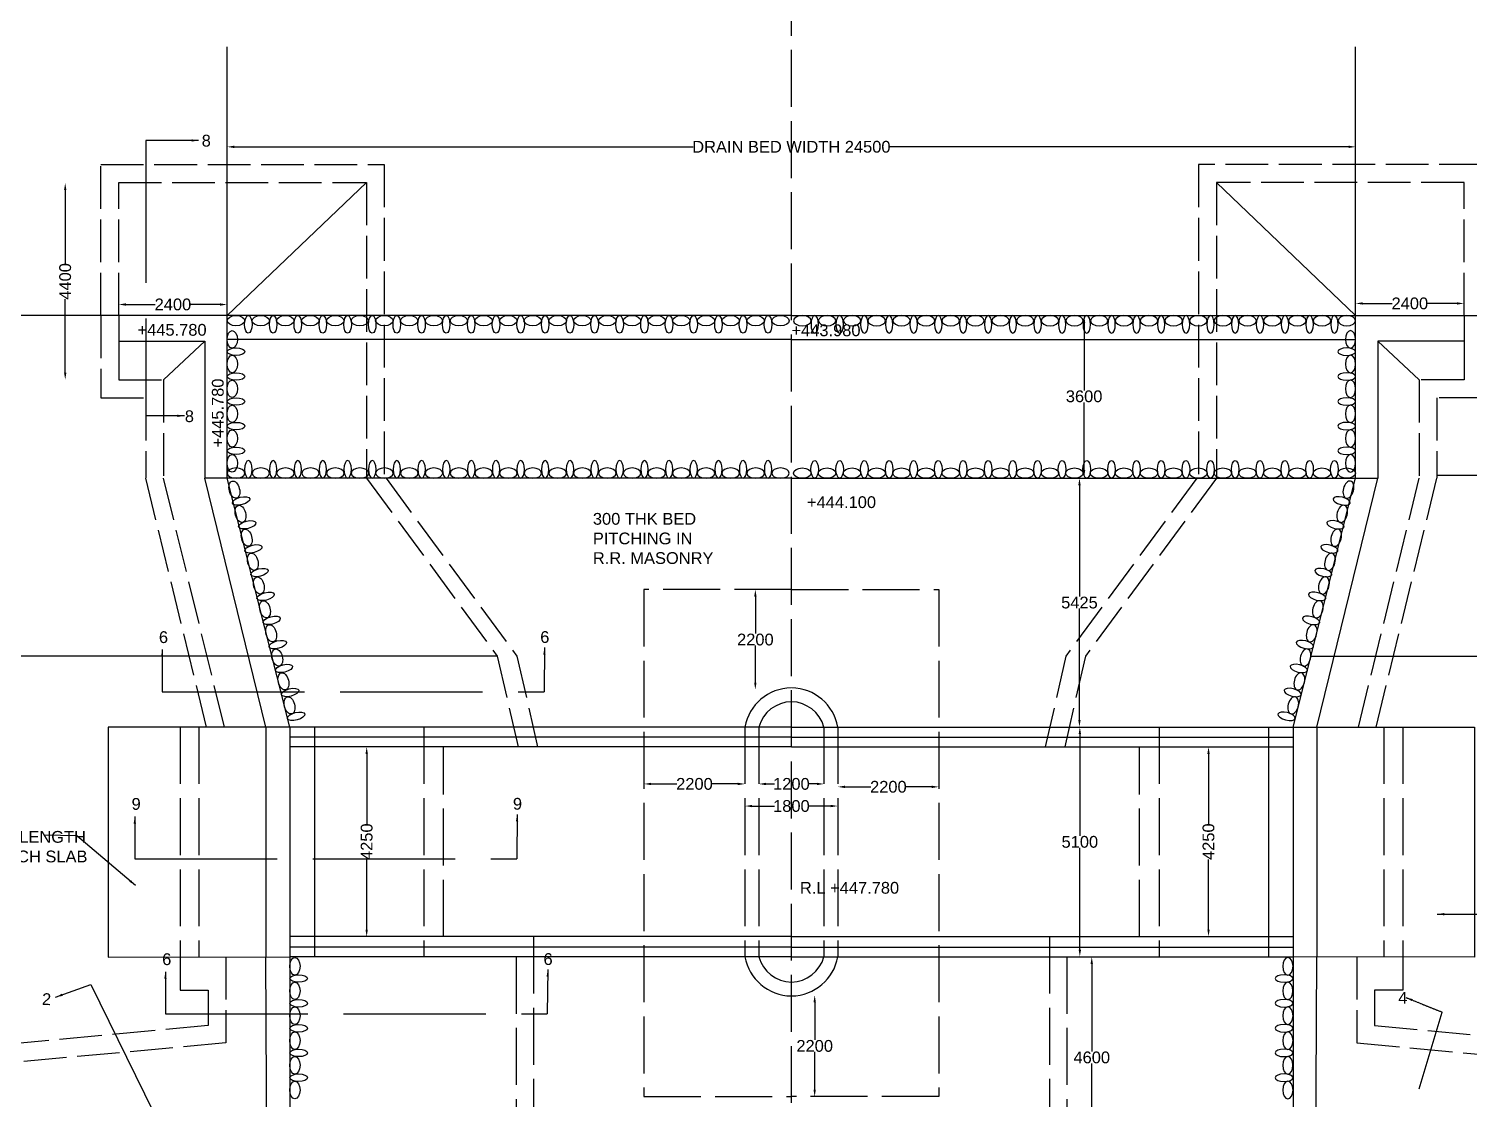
# Model space of a CAD drawing. Header units: millimetres. Extents: x -1552452794 to 662504, y 2311 to 4475819590.
# Drawn here: x 579752 to 610097, y 61522 to 84090 of the extents above; entities that cross this region are included whole.
import ezdxf

# ---------------------------------------------------------------- set-up
doc = ezdxf.new("R2010")
doc.units = ezdxf.units.MM
doc.header["$MEASUREMENT"] = 0
doc.linetypes.add('ACAD_ISO02W100', pattern=[15, 12, -3])
doc.layers.add('DIMENSION', color=7, linetype='Continuous')
doc.layers.add('DRAWING', color=7, linetype='Continuous')
doc.styles.get("Standard").update_dxf_attribs({"font": 'arial.ttf'})
doc.dimstyles.get("Standard").update_dxf_attribs({"dimtxt": 248, "dimasz": 150, "dimexe": 0.18, "dimexo": 0.0625, "dimgap": 0.09, "dimtad": 0, "dimtih": 1, "dimtoh": 1, "dimdec": 0, "dimzin": 0, "dimdsep": 46, "dimtxsty": 'Standard', "dimcen": 0.09, "dimse1": 1, "dimse2": 1, "dimadec": 0, "dimazin": 0, "dimtfac": 1, "dimtdec": 0, "dimtofl": 0, "dimtmove": 0, "dimatfit": 3, "dimfxl": 1, "dimtolj": 1, "dimtzin": 0, "dimarcsym": 0})

# ---------------------------------------------------------------- blocks, each defined once
blk = doc.blocks.new('*D55')
at = {"layer": 'Defpoints', "color": 0, "transparency": 16777216}
for p in [(581646, 78277), (583931, 78277), (583931, 78277)]:
    blk.add_point(p, dxfattribs=at)
at = {"layer": 'DIMENSION', "color": 0, "lineweight": -2, "transparency": 16777216}
for p, q in [((581796, 78277), (582416, 78277)), ((583781, 78277), (583161, 78277))]:
    blk.add_line(p, q, dxfattribs=at)
at = {"layer": 'DIMENSION', "color": 0, "transparency": 16777216}
for points in [[(581796, 78302), (581796, 78252), (581646, 78277)], [(583781, 78302), (583781, 78252), (583931, 78277)]]:
    blk.add_solid(points, dxfattribs=at)
at = {"layer": 'DIMENSION', "color": 0, "transparency": 16777216, "insert": (582788, 78277), "char_height": 248, "attachment_point": 5}
blk.add_mtext('\\A1;2400', dxfattribs=at)
blk = doc.blocks.new('*D56')
at = {"layer": 'Defpoints', "color": 0, "transparency": 16777216}
for p in [(580421, 80839), (580519, 80839), (580364, 76690)]:
    blk.add_point(p, dxfattribs=at)
at = {"layer": 'DIMENSION', "color": 0, "lineweight": -2, "transparency": 16777216}
for p, q in [((580519, 80689), (580519, 79139)), ((580519, 76840), (580519, 78389))]:
    blk.add_line(p, q, dxfattribs=at)
at = {"layer": 'DIMENSION', "color": 0, "transparency": 16777216}
for points in [[(580494, 80689), (580544, 80689), (580519, 80839)], [(580494, 76840), (580544, 76840), (580519, 76690)]]:
    blk.add_solid(points, dxfattribs=at)
at = {"layer": 'DIMENSION', "color": 0, "transparency": 16777216, "insert": (580519, 78764), "char_height": 248, "attachment_point": 5, "rotation": 90}
blk.add_mtext('\\A1;4400', dxfattribs=at)
blk = doc.blocks.new('*D57')
at = {"layer": 'Defpoints', "color": 0, "transparency": 16777216}
for p in [(583931, 81605), (607704, 81605), (607704, 81601)]:
    blk.add_point(p, dxfattribs=at)
at = {"layer": 'DIMENSION', "color": 0, "lineweight": -2, "transparency": 16777216}
for p, q in [((584081, 81601), (593750, 81601)), ((607554, 81601), (597885, 81601))]:
    blk.add_line(p, q, dxfattribs=at)
at = {"layer": 'DIMENSION', "color": 0, "transparency": 16777216}
for points in [[(584081, 81626), (584081, 81576), (583931, 81601)], [(607554, 81626), (607554, 81576), (607704, 81601)]]:
    blk.add_solid(points, dxfattribs=at)
at = {"layer": 'DIMENSION', "color": 0, "transparency": 16777216, "insert": (595817, 81601), "char_height": 248, "attachment_point": 5}
blk.add_mtext('\\A1;DRAIN BED WIDTH 24500', dxfattribs=at)
blk = doc.blocks.new('*D58')
at = {"layer": 'Defpoints', "color": 0, "transparency": 16777216}
for p in [(607704, 78299), (609988, 78299), (609988, 78299)]:
    blk.add_point(p, dxfattribs=at)
at = {"layer": 'DIMENSION', "color": 0, "lineweight": -2, "transparency": 16777216}
for p, q in [((607854, 78299), (608474, 78299)), ((609838, 78299), (609218, 78299))]:
    blk.add_line(p, q, dxfattribs=at)
at = {"layer": 'DIMENSION', "color": 0, "transparency": 16777216}
for points in [[(607854, 78324), (607854, 78274), (607704, 78299)], [(609838, 78324), (609838, 78274), (609988, 78299)]]:
    blk.add_solid(points, dxfattribs=at)
at = {"layer": 'DIMENSION', "color": 0, "transparency": 16777216, "insert": (608846, 78299), "char_height": 248, "attachment_point": 5}
blk.add_mtext('\\A1;2400', dxfattribs=at)
blk = doc.blocks.new('*D59')
at = {"layer": 'Defpoints', "color": 0, "transparency": 16777216}
for p in [(601894, 78044), (601984, 78044), (601894, 74637)]:
    blk.add_point(p, dxfattribs=at)
at = {"layer": 'DIMENSION', "color": 0, "lineweight": -2, "transparency": 16777216}
for p, q in [((601984, 77894), (601984, 76467)), ((601984, 74787), (601984, 76214))]:
    blk.add_line(p, q, dxfattribs=at)
at = {"layer": 'DIMENSION', "color": 0, "transparency": 16777216}
for points in [[(601959, 77894), (602009, 77894), (601984, 78044)], [(601959, 74787), (602009, 74787), (601984, 74637)]]:
    blk.add_solid(points, dxfattribs=at)
at = {"layer": 'DIMENSION', "color": 0, "transparency": 16777216, "insert": (601984, 76340), "char_height": 248, "attachment_point": 5}
blk.add_mtext('\\A1;3600', dxfattribs=at)
blk = doc.blocks.new('*D60')
at = {"layer": 'Defpoints', "color": 0, "transparency": 16777216}
for p in [(601886, 74616), (601994, 74616), (601984, 69369)]:
    blk.add_point(p, dxfattribs=at)
at = {"layer": 'DIMENSION', "color": 0, "lineweight": -2, "transparency": 16777216}
for p, q in [((601886, 74466), (601886, 72119)), ((601886, 69519), (601886, 71866))]:
    blk.add_line(p, q, dxfattribs=at)
at = {"layer": 'DIMENSION', "color": 0, "transparency": 16777216}
for points in [[(601861, 74466), (601911, 74466), (601886, 74616)], [(601861, 69519), (601911, 69519), (601886, 69369)]]:
    blk.add_solid(points, dxfattribs=at)
at = {"layer": 'DIMENSION', "color": 0, "transparency": 16777216, "insert": (601886, 71992), "char_height": 248, "attachment_point": 5}
blk.add_mtext('\\A1;5425', dxfattribs=at)
blk = doc.blocks.new('*D61')
at = {"layer": 'Defpoints', "color": 0, "transparency": 16777216}
for p in [(595058, 72267), (595086, 72267), (595086, 70156)]:
    blk.add_point(p, dxfattribs=at)
at = {"layer": 'DIMENSION', "color": 0, "lineweight": -2, "transparency": 16777216}
for p, q in [((595058, 72117), (595058, 71339)), ((595058, 70306), (595058, 71085))]:
    blk.add_line(p, q, dxfattribs=at)
at = {"layer": 'DIMENSION', "color": 0, "transparency": 16777216}
for points in [[(595033, 72117), (595083, 72117), (595058, 72267)], [(595033, 70306), (595083, 70306), (595058, 70156)]]:
    blk.add_solid(points, dxfattribs=at)
at = {"layer": 'DIMENSION', "color": 0, "transparency": 16777216, "insert": (595058, 71212), "char_height": 248, "attachment_point": 5}
blk.add_mtext('\\A1;2200', dxfattribs=at)
blk = doc.blocks.new('*D65')
at = {"layer": 'Defpoints', "color": 0, "transparency": 16777216}
for p in [(586870, 68953), (586870, 68953), (586870, 64950)]:
    blk.add_point(p, dxfattribs=at)
at = {"layer": 'DIMENSION', "color": 0, "lineweight": -2, "transparency": 16777216}
for p, q in [((586870, 68803), (586870, 67326)), ((586870, 65100), (586870, 66577))]:
    blk.add_line(p, q, dxfattribs=at)
at = {"layer": 'DIMENSION', "color": 0, "transparency": 16777216}
for points in [[(586845, 68803), (586895, 68803), (586870, 68953)], [(586845, 65100), (586895, 65100), (586870, 64950)]]:
    blk.add_solid(points, dxfattribs=at)
at = {"layer": 'DIMENSION', "color": 0, "transparency": 16777216, "insert": (586870, 66952), "char_height": 248, "attachment_point": 5, "rotation": 90}
blk.add_mtext('\\A1;4250', dxfattribs=at)
blk = doc.blocks.new('*D66')
at = {"layer": 'Defpoints', "color": 0, "transparency": 16777216}
for p in [(592711, 68169), (594838, 68169), (594838, 68169)]:
    blk.add_point(p, dxfattribs=at)
at = {"layer": 'DIMENSION', "color": 0, "lineweight": -2, "transparency": 16777216}
for p, q in [((592861, 68169), (593403, 68169)), ((594688, 68169), (594147, 68169))]:
    blk.add_line(p, q, dxfattribs=at)
at = {"layer": 'DIMENSION', "color": 0, "transparency": 16777216}
for points in [[(592861, 68194), (592861, 68144), (592711, 68169)], [(594688, 68194), (594688, 68144), (594838, 68169)]]:
    blk.add_solid(points, dxfattribs=at)
at = {"layer": 'DIMENSION', "color": 0, "transparency": 16777216, "insert": (593775, 68169), "char_height": 248, "attachment_point": 5}
blk.add_mtext('\\A1;2200', dxfattribs=at)
blk = doc.blocks.new('*D67')
at = {"layer": 'Defpoints', "color": 0, "transparency": 16777216}
for p in [(595131, 68169), (596504, 68169), (596504, 68169)]:
    blk.add_point(p, dxfattribs=at)
at = {"layer": 'DIMENSION', "color": 0, "lineweight": -2, "transparency": 16777216}
for p, q in [((595281, 68169), (595459, 68169)), ((596354, 68169), (596176, 68169))]:
    blk.add_line(p, q, dxfattribs=at)
at = {"layer": 'DIMENSION', "color": 0, "transparency": 16777216}
for points in [[(595281, 68194), (595281, 68144), (595131, 68169)], [(596354, 68194), (596354, 68144), (596504, 68169)]]:
    blk.add_solid(points, dxfattribs=at)
at = {"layer": 'DIMENSION', "color": 0, "transparency": 16777216, "insert": (595817, 68169), "char_height": 248, "attachment_point": 5}
blk.add_mtext('\\A1;1200', dxfattribs=at)
blk = doc.blocks.new('*D68')
at = {"layer": 'Defpoints', "color": 0, "transparency": 16777216}
for p in [(594838, 67703), (596796, 67703), (596796, 67703)]:
    blk.add_point(p, dxfattribs=at)
at = {"layer": 'DIMENSION', "color": 0, "lineweight": -2, "transparency": 16777216}
for p, q in [((594988, 67703), (595459, 67703)), ((596646, 67703), (596176, 67703))]:
    blk.add_line(p, q, dxfattribs=at)
at = {"layer": 'DIMENSION', "color": 0, "transparency": 16777216}
for points in [[(594988, 67728), (594988, 67678), (594838, 67703)], [(596646, 67728), (596646, 67678), (596796, 67703)]]:
    blk.add_solid(points, dxfattribs=at)
at = {"layer": 'DIMENSION', "color": 0, "transparency": 16777216, "insert": (595817, 67703), "char_height": 248, "attachment_point": 5}
blk.add_mtext('\\A1;1800', dxfattribs=at)
blk = doc.blocks.new('*D69')
at = {"layer": 'Defpoints', "color": 0, "transparency": 16777216}
for p in [(596796, 68108), (598923, 68108), (598923, 68108)]:
    blk.add_point(p, dxfattribs=at)
at = {"layer": 'DIMENSION', "color": 0, "lineweight": -2, "transparency": 16777216}
for p, q in [((596946, 68108), (597488, 68108)), ((598773, 68108), (598232, 68108))]:
    blk.add_line(p, q, dxfattribs=at)
at = {"layer": 'DIMENSION', "color": 0, "transparency": 16777216}
for points in [[(596946, 68133), (596946, 68083), (596796, 68108)], [(598773, 68133), (598773, 68083), (598923, 68108)]]:
    blk.add_solid(points, dxfattribs=at)
at = {"layer": 'DIMENSION', "color": 0, "transparency": 16777216, "insert": (597860, 68108), "char_height": 248, "attachment_point": 5}
blk.add_mtext('\\A1;2200', dxfattribs=at)
blk = doc.blocks.new('*D70')
at = {"layer": 'Defpoints', "color": 0, "transparency": 16777216}
for p in [(596308, 63715), (596308, 61576), (596308, 61576)]:
    blk.add_point(p, dxfattribs=at)
at = {"layer": 'DIMENSION', "color": 0, "lineweight": -2, "transparency": 16777216}
for p, q in [((596308, 63565), (596308, 62772)), ((596308, 61726), (596308, 62519))]:
    blk.add_line(p, q, dxfattribs=at)
at = {"layer": 'DIMENSION', "color": 0, "transparency": 16777216}
for points in [[(596283, 63565), (596333, 63565), (596308, 63715)], [(596283, 61726), (596333, 61726), (596308, 61576)]]:
    blk.add_solid(points, dxfattribs=at)
at = {"layer": 'DIMENSION', "color": 0, "transparency": 16777216, "insert": (596308, 62645), "char_height": 248, "attachment_point": 5}
blk.add_mtext('\\A1;2200', dxfattribs=at)
blk = doc.blocks.new('*D71')
at = {"layer": 'Defpoints', "color": 0, "transparency": 16777216}
for p in [(601886, 69369), (601894, 64525), (602084, 64525)]:
    blk.add_point(p, dxfattribs=at)
at = {"layer": 'DIMENSION', "color": 0, "lineweight": -2, "transparency": 16777216}
for p, q in [((601894, 69219), (601894, 67074)), ((601894, 64675), (601894, 66820))]:
    blk.add_line(p, q, dxfattribs=at)
at = {"layer": 'DIMENSION', "color": 0, "transparency": 16777216}
for points in [[(601869, 69219), (601919, 69219), (601894, 69369)], [(601869, 64675), (601919, 64675), (601894, 64525)]]:
    blk.add_solid(points, dxfattribs=at)
at = {"layer": 'DIMENSION', "color": 0, "transparency": 16777216, "insert": (601894, 66947), "char_height": 248, "attachment_point": 5}
blk.add_mtext('\\A1;5100', dxfattribs=at)
blk = doc.blocks.new('*D72')
at = {"layer": 'Defpoints', "color": 0, "transparency": 16777216}
for p in [(604605, 68953), (604605, 68953), (604605, 64950)]:
    blk.add_point(p, dxfattribs=at)
at = {"layer": 'DIMENSION', "color": 0, "lineweight": -2, "transparency": 16777216}
for p, q in [((604605, 68803), (604605, 67326)), ((604605, 65100), (604605, 66577))]:
    blk.add_line(p, q, dxfattribs=at)
at = {"layer": 'DIMENSION', "color": 0, "transparency": 16777216}
for points in [[(604580, 68803), (604630, 68803), (604605, 68953)], [(604580, 65100), (604630, 65100), (604605, 64950)]]:
    blk.add_solid(points, dxfattribs=at)
at = {"layer": 'DIMENSION', "color": 0, "transparency": 16777216, "insert": (604605, 66952), "char_height": 248, "attachment_point": 5, "rotation": 90}
blk.add_mtext('\\A1;4250', dxfattribs=at)
blk = doc.blocks.new('*D73')
at = {"layer": 'Defpoints', "color": 0, "transparency": 16777216}
for p in [(602084, 64525), (602145, 60279), (602169, 60279)]:
    blk.add_point(p, dxfattribs=at)
at = {"layer": 'DIMENSION', "color": 0, "lineweight": -2, "transparency": 16777216}
for p, q in [((602145, 64375), (602145, 62529)), ((602145, 60429), (602145, 62275))]:
    blk.add_line(p, q, dxfattribs=at)
at = {"layer": 'DIMENSION', "color": 0, "transparency": 16777216}
for points in [[(602120, 64375), (602170, 64375), (602145, 64525)], [(602120, 60429), (602170, 60429), (602145, 60279)]]:
    blk.add_solid(points, dxfattribs=at)
at = {"layer": 'DIMENSION', "color": 0, "transparency": 16777216, "insert": (602145, 62402), "char_height": 248, "attachment_point": 5}
blk.add_mtext('\\A1;4600', dxfattribs=at)

msp = doc.modelspace()

# ---------------------------------------------------------------- linework, layer by layer
at = {"layer": 'DRAWING', "linetype": 'ACAD_ISO02W100', "ltscale": 75}
for p, q in [((583905.6, 64521.5), (583905.6, 62709.8)), ((607728.9, 64521.5), (607728.9, 62709.8)), ((583905.6, 62709.8), (576312.1, 62007.8)), ((607728.9, 62709.8), (615322.4, 62007.8))]:
    msp.add_line(p, q, dxfattribs=at)
at = {"layer": 'DRAWING'}
for points in [[(583930.6, 74615.9), (583930.6, 83707.8)], [(607703.9, 74615.9), (607703.9, 83707.8)], [(583930.6, 78043.6), (586864.6, 80850.3)], [(607703.9, 78043.6), (604769.9, 80850.3)], [(595817.2, 78043.6), (562848.2, 78043.6)], [(581646.4, 78043.6), (581646.4, 77506.3), (583462.8, 77506.3), (583462.8, 74615.9)], [(595817.2, 78043.6), (628786.3, 78043.6)], [(609988.1, 78043.6), (609988.1, 77506.3), (608171.6, 77506.3), (608171.6, 74615.9)], [(582591.7, 76689.8), (583462.8, 77506.3)], [(595817.2, 77540.8), (583930.6, 77540.8)], [(595817.2, 77540.8), (607703.9, 77540.8)], [(609042.8, 76689.8), (608171.6, 77506.3)], [(609417.8, 74680.9), (628760.5, 74680.9)], [(595817.2, 74615.9), (583462.8, 74615.9)], [(584744.3, 69368.8), (583462.8, 74615.9)], [(585249.6, 69368.8), (583930.6, 74615.9)], [(595817.2, 74615.9), (608171.6, 74615.9)], [(606384.9, 69368.8), (607703.9, 74615.9)], [(606890.2, 69368.8), (608171.6, 74615.9)], [(589621.5, 70865.9), (562640, 70865.9)], [(606761.2, 70865.9), (628994.5, 70865.9)], [(585249.6, 69368.8), (581424.1, 69368.8), (581424.1, 64514.3), (585249.6, 64525.4)], [(584744.3, 69368.8), (584744.3, 64525.4)], [(595817.2, 69368.8), (585249.6, 69368.8)], [(585249.6, 69368.8), (585249.6, 64525.4)], [(585768.1, 69368.8), (585768.1, 64525.4)], [(595817.2, 69368.8), (606384.9, 69368.8)], [(605866.4, 69368.8), (605866.4, 64525.4)], [(606384.9, 69368.8), (606384.9, 64525.4)], [(606384.9, 69368.8), (610210.4, 69368.8), (610210.4, 64514.3), (606384.9, 64525.4)], [(606890.2, 69368.8), (606890.2, 64525.4)], [(595817.2, 69158.2), (585249.6, 69158.2)], [(595817.2, 68953.4), (585249.6, 68953.4)], [(595817.2, 69158.2), (606384.9, 69158.2)], [(595817.2, 68953.4), (606384.9, 68953.4)], [(595817.2, 64949.7), (585249.6, 64949.7)], [(595817.2, 64949.7), (606384.9, 64949.7)], [(595817.2, 64725.7), (585249.6, 64725.7)], [(595817.2, 64725.7), (606384.9, 64725.7)], [(572150.8, 63292.4), (572150.8, 61610.9), (584765.4, 60397.2), (584744.3, 64525.4)], [(582939.3, 64525.4), (582939.3, 63823.6), (583531.2, 63823.6), (583531.2, 63077.5)], [(595817.2, 64525.4), (585249.6, 64525.4)], [(585249.6, 64525.4), (585249.6, 59912.9)], [(595817.2, 64525.4), (606384.9, 64525.4)], [(606384.9, 64525.4), (606384.9, 59912.9)], [(619483.7, 63292.4), (619483.7, 61610.9), (606869.1, 60397.2), (606890.2, 64525.4)], [(608695.1, 64525.4), (608695.1, 63823.6), (608103.3, 63823.6), (608103.3, 63077.5)]]:
    msp.add_lwpolyline(points, dxfattribs=at)
at = {"layer": 'DRAWING', "linetype": 'ACAD_ISO02W100', "ltscale": 75}
for points in [[(581270.9, 78043.6), (581270.9, 81225.8), (587240.1, 81225.8), (587240.1, 74615.9)], [(610363.6, 78043.6), (610363.6, 81225.8), (604394.4, 81225.8), (604394.4, 74615.9)], [(581646.4, 78043.6), (581646.4, 80850.3), (586864.6, 80850.3), (586864.6, 74615.9)], [(609988.1, 78043.6), (609988.1, 80850.3), (604769.9, 80850.3), (604769.9, 74615.9)], [(581270.9, 78043.6), (581270.9, 76309.2), (582216.7, 76309.2), (582216.7, 74619.3)], [(610363.6, 78043.6), (610363.6, 76309.2), (609417.8, 76309.2), (609417.8, 74619.3)], [(581646.4, 77506.3), (581646.4, 76689.8), (582591.7, 76689.8), (582591.7, 74615.9)], [(609988.1, 77506.3), (609988.1, 76689.8), (609042.8, 76689.8), (609042.8, 74615.9)], [(583498.1, 69368.8), (582216.7, 74615.9)], [(583873.1, 69368.8), (582591.7, 74615.9)], [(586864.6, 74615.9), (589621.5, 70865.9), (590058.9, 68953.4)], [(587277, 74615.9), (590033.9, 70865.9), (590471.3, 68953.4)], [(604357.5, 74615.9), (601600.6, 70865.9), (601163.2, 68953.4)], [(604769.9, 74615.9), (602013, 70865.9), (601575.6, 68953.4)], [(607761.4, 69368.8), (609042.8, 74615.9)], [(608136.4, 69368.8), (609417.8, 74615.9)], [(583531.2, 63077.5), (576687.2, 62426.4), (576687.2, 63655.6), (571281.7, 63655.6), (571281.7, 53965.8), (584756.3, 59490.4)], [(608103.3, 63077.5), (614947.3, 62426.4), (614947.3, 63655.6), (620352.8, 63655.6), (620352.8, 53965.8), (606878.2, 59490.4)]]:
    msp.add_lwpolyline(points, dxfattribs=at)
at = {"layer": 'DRAWING', "linetype": 'ACAD_ISO02W100', "ltscale": 100}
for points in [[(595817.2, 72267.5), (592711.4, 72267.5), (592711.4, 61576.3), (595817.2, 61576.3)], [(595817.2, 72267.5), (598923.1, 72267.5), (598923.1, 61576.3), (595817.2, 61576.3)], [(582939.3, 69368.8), (582939.3, 64525.4)], [(583336.9, 69368.8), (583336.9, 64525.4)], [(588072.2, 69368.8), (588072.2, 64525.4)], [(594838.3, 69368.8), (594838.3, 64525.4)], [(595130.7, 69368.8), (595130.7, 64525.4)], [(596503.8, 69368.8), (596503.8, 64525.4)], [(596796.2, 69368.8), (596796.2, 64525.4)], [(603562.3, 69368.8), (603562.3, 64525.4)], [(608297.6, 69368.8), (608297.6, 64525.4)], [(608695.1, 69368.8), (608695.1, 64525.4)], [(588485.2, 64949.7), (588485.2, 68953.4)], [(603149.2, 64949.7), (603149.2, 68953.4)], [(590383.1, 64949.7), (590383.1, 60484), (595817.2, 60484)], [(601251.4, 64949.7), (601251.4, 60484), (595817.2, 60484)], [(590016.1, 64525.4), (590016.1, 60577.4)], [(601618.4, 64525.4), (601618.4, 60577.4)]]:
    msp.add_lwpolyline(points, dxfattribs=at)
at = {"layer": 'DRAWING'}
for centre, radius, start, end in [((595828.3, 69189.2), 1006.1, 91.01779, 169.71716), ((595806.2, 69189.2), 1006.1, 10.28284, 88.98221), ((595834.4, 69172.5), 730.6, 91.34308, 164.41484), ((595800.1, 69172.5), 730.6, 15.58516, 88.65692), ((595828.3, 64705), 1006.1, 190.28284, 268.98221), ((595834.4, 64721.6), 730.6, 195.58516, 268.65692), ((595800.1, 64721.6), 730.6, 271.34308, 344.41484), ((595806.2, 64705), 1006.1, 271.01779, 349.71716)]:
    msp.add_arc(centre, radius, start, end, dxfattribs=at)
for centre, major_axis, ratio in [((584115.7, 77936.1), (-185.1, 0), 0.5832959), ((584376.5, 77856.7), (0, 187), 0.4212735), ((584638.5, 77935.7), (-185.1, 0), 0.5832959), ((584899.2, 77856.2), (0, 187), 0.4212735), ((585157.5, 77936.1), (-185.1, 0), 0.5832959), ((585418.2, 77856.7), (0, 187), 0.4212735), ((585684.4, 77936.1), (-185.1, 0), 0.5832959), ((585945.1, 77856.7), (0, 187), 0.4212735), ((586207.1, 77935.7), (-185.1, 0), 0.5832959), ((586467.9, 77856.2), (0, 187), 0.4212735), ((586726.1, 77936.1), (-185.1, 0), 0.5832959), ((586986.9, 77856.7), (0, 187), 0.4212735), ((587242.9, 77936.1), (-185.1, 0), 0.5832959), ((587503.6, 77856.7), (0, 187), 0.4212735), ((587765.7, 77935.7), (-185.1, 0), 0.5832959), ((588026.4, 77856.2), (0, 187), 0.4212735), ((588284.7, 77936.1), (-185.1, 0), 0.5832959), ((588545.4, 77856.7), (0, 187), 0.4212735), ((588811.3, 77936.1), (-185.1, 0), 0.5832959), ((589072, 77856.7), (0, 187), 0.4212735), ((589334, 77935.7), (-185.1, 0), 0.5832959), ((589594.8, 77856.2), (0, 187), 0.4212735), ((589853, 77936.1), (-185.1, 0), 0.5832959), ((590113.8, 77856.7), (0, 187), 0.4212735), ((590369, 77936.1), (-185.1, 0), 0.5832959), ((590629.8, 77856.7), (0, 187), 0.4212735), ((590891.8, 77935.7), (-185.1, 0), 0.5832959), ((591152.5, 77856.2), (0, 187), 0.4212735), ((591410.8, 77936.1), (-185.1, 0), 0.5832959), ((591671.6, 77856.7), (0, 187), 0.4212735), ((591937.7, 77936.1), (-185.1, 0), 0.5832959), ((592198.4, 77856.7), (0, 187), 0.4212735), ((592460.4, 77935.7), (-185.1, 0), 0.5832959), ((592721.2, 77856.2), (0, 187), 0.4212735), ((592979.5, 77936.1), (-185.1, 0), 0.5832959), ((593240.2, 77856.7), (0, 187), 0.4212735), ((593496.2, 77936.1), (-185.1, 0), 0.5832959), ((593757, 77856.7), (0, 187), 0.4212735), ((594019, 77935.7), (-185.1, 0), 0.5832959), ((594279.7, 77856.2), (0, 187), 0.4212735), ((594538, 77936.1), (-185.1, 0), 0.5832959), ((594798.7, 77856.7), (0, 187), 0.4212735), ((595064.6, 77936.1), (-185.1, 0), 0.5832959), ((595325.3, 77856.7), (0, 187), 0.4212735), ((595587.4, 77935.7), (-185.1, 0), 0.5832959), ((584038.6, 77540.8), (0, -185.1), 0.5832959), ((584039, 77021.7), (0, -185.1), 0.5832959), ((584118.5, 77282.5), (-187, 0), 0.4212735), ((584118, 76759.7), (-187, 0), 0.4212735), ((584038.6, 76499), (0, -185.1), 0.5832959), ((584118, 76232.9), (-187, 0), 0.4212735), ((584038.6, 75972.1), (0, -185.1), 0.5832959), ((584039, 75453.1), (0, -185.1), 0.5832959), ((584118.5, 75713.8), (-187, 0), 0.4212735), ((584118, 75191.1), (-187, 0), 0.4212735), ((584038.6, 74930.3), (0, -185.1), 0.5832959), ((596308, 74801.6), (0, -187), 0.4212735), ((596834.6, 74801.6), (0, -187), 0.4212735), ((597353.6, 74802.1), (0, -187), 0.4212735), ((597876.4, 74801.6), (0, -187), 0.4212735), ((598393.2, 74801.6), (0, -187), 0.4212735), ((598912.2, 74802.1), (0, -187), 0.4212735), ((599435, 74801.6), (0, -187), 0.4212735), ((599961.8, 74801.6), (0, -187), 0.4212735), ((600480.8, 74802.1), (0, -187), 0.4212735), ((601003.6, 74801.6), (0, -187), 0.4212735), ((601519.6, 74801.6), (0, -187), 0.4212735), ((602038.6, 74802.1), (0, -187), 0.4212735), ((602561.4, 74801.6), (0, -187), 0.4212735), ((603088, 74801.6), (0, -187), 0.4212735), ((603607, 74802.1), (0, -187), 0.4212735), ((604129.7, 74801.6), (0, -187), 0.4212735), ((604646.5, 74801.6), (0, -187), 0.4212735), ((605165.5, 74802.1), (0, -187), 0.4212735), ((605688.3, 74801.6), (0, -187), 0.4212735), ((606215.1, 74801.6), (0, -187), 0.4212735), ((606734.2, 74802.1), (0, -187), 0.4212735), ((607256.9, 74801.6), (0, -187), 0.4212735), ((596046, 74722.6), (185.1, 0), 0.5832959), ((596568.8, 74722.2), (185.1, 0), 0.5832959), ((597095.4, 74722.2), (185.1, 0), 0.5832959), ((597614.4, 74722.6), (185.1, 0), 0.5832959), ((598137.2, 74722.2), (185.1, 0), 0.5832959), ((598653.9, 74722.2), (185.1, 0), 0.5832959), ((599172.9, 74722.6), (185.1, 0), 0.5832959), ((599695.7, 74722.2), (185.1, 0), 0.5832959), ((600222.6, 74722.2), (185.1, 0), 0.5832959), ((600741.6, 74722.6), (185.1, 0), 0.5832959), ((601264.4, 74722.2), (185.1, 0), 0.5832959), ((601780.3, 74722.2), (185.1, 0), 0.5832959), ((602299.3, 74722.6), (185.1, 0), 0.5832959), ((602822.1, 74722.2), (185.1, 0), 0.5832959), ((603348.7, 74722.2), (185.1, 0), 0.5832959), ((603867.7, 74722.6), (185.1, 0), 0.5832959), ((604390.5, 74722.2), (185.1, 0), 0.5832959), ((604907.2, 74722.2), (185.1, 0), 0.5832959), ((605426.3, 74722.6), (185.1, 0), 0.5832959), ((605949, 74722.2), (185.1, 0), 0.5832959), ((606475.9, 74722.2), (185.1, 0), 0.5832959), ((606994.9, 74722.6), (185.1, 0), 0.5832959), ((607517.7, 74722.2), (185.1, 0), 0.5832959), ((584082.3, 74373.5), (45.8, -179.4), 0.5832959), ((584225.2, 74135.3), (-181.2, -46.3), 0.4212735), ((584212.7, 73863), (45.8, -179.4), 0.5832959), ((584354.1, 73632.6), (-181.2, -46.3), 0.4212735), ((584341.7, 73360.3), (45.8, -179.4), 0.5832959), ((584483.1, 73126), (-181.2, -46.3), 0.4212735), ((584470.7, 72853.7), (45.8, -179.4), 0.5832959), ((584610.9, 72626.1), (-181.2, -46.3), 0.4212735), ((584598.4, 72353.8), (45.8, -179.4), 0.5832959), ((584739.8, 72123.4), (-181.2, -46.3), 0.4212735), ((584727.4, 71851), (45.8, -179.4), 0.5832959), ((584868.8, 71616.7), (-181.2, -46.3), 0.4212735), ((584856.4, 71344.4), (45.8, -179.4), 0.5832959), ((584999.2, 71106.6), (-181.2, -46.3), 0.4212735), ((584986.8, 70834.2), (45.8, -179.4), 0.5832959), ((585128.2, 70603.8), (-181.2, -46.3), 0.4212735), ((585115.7, 70331.5), (45.8, -179.4), 0.5832959), ((585257.1, 70097.2), (-181.2, -46.3), 0.4212735), ((585244.7, 69824.9), (45.8, -179.4), 0.5832959), ((585385.1, 69596.5), (-181.2, -46.3), 0.4212735), ((585357.6, 64325.4), (0, -185.1), 0.5832959), ((585437.6, 64067.2), (-187, 0), 0.4212735), ((585358.1, 63806.4), (0, -185.1), 0.5832959), ((585357.6, 63283.6), (0, -185.1), 0.5832959), ((585437.1, 63544.4), (-187, 0), 0.4212735), ((585357.6, 62756.8), (0, -185.1), 0.5832959), ((585437.1, 63017.5), (-187, 0), 0.4212735), ((585437.6, 62498.5), (-187, 0), 0.4212735), ((585358.1, 62237.8), (0, -185.1), 0.5832959), ((585437.1, 61975.8), (-187, 0), 0.4212735), ((585357.6, 61715), (0, -185.1), 0.5832959)]:
    msp.add_ellipse(centre, major_axis=major_axis, ratio=ratio, dxfattribs=at)
at = {"layer": 'DRAWING', "extrusion": (0, 0, -1)}
for centre, major_axis, ratio in [((596047.1, 77935.7), (185.1, 0), 0.5832959), ((596309.2, 77856.7), (0, 187), 0.4212735), ((596569.9, 77936.1), (185.1, 0), 0.5832959), ((596835.7, 77856.7), (0, 187), 0.4212735), ((597096.5, 77936.1), (185.1, 0), 0.5832959), ((597354.8, 77856.2), (0, 187), 0.4212735), ((597615.5, 77935.7), (185.1, 0), 0.5832959), ((597877.5, 77856.7), (0, 187), 0.4212735), ((598138.3, 77936.1), (185.1, 0), 0.5832959), ((598394.3, 77856.7), (0, 187), 0.4212735), ((598655, 77936.1), (185.1, 0), 0.5832959), ((598913.3, 77856.2), (0, 187), 0.4212735), ((599174, 77935.7), (185.1, 0), 0.5832959), ((599436.1, 77856.7), (0, 187), 0.4212735), ((599696.8, 77936.1), (185.1, 0), 0.5832959), ((599962.9, 77856.7), (0, 187), 0.4212735), ((600223.7, 77936.1), (185.1, 0), 0.5832959), ((600481.9, 77856.2), (0, 187), 0.4212735), ((600742.7, 77935.7), (185.1, 0), 0.5832959), ((601004.7, 77856.7), (0, 187), 0.4212735), ((601265.5, 77936.1), (185.1, 0), 0.5832959), ((601520.7, 77856.7), (0, 187), 0.4212735), ((601781.5, 77936.1), (185.1, 0), 0.5832959), ((602039.7, 77856.2), (0, 187), 0.4212735), ((602300.5, 77935.7), (185.1, 0), 0.5832959), ((602562.5, 77856.7), (0, 187), 0.4212735), ((602823.2, 77936.1), (185.1, 0), 0.5832959), ((603089.1, 77856.7), (0, 187), 0.4212735), ((603349.8, 77936.1), (185.1, 0), 0.5832959), ((603608.1, 77856.2), (0, 187), 0.4212735), ((603868.8, 77935.7), (185.1, 0), 0.5832959), ((604130.8, 77856.7), (0, 187), 0.4212735), ((604391.6, 77936.1), (185.1, 0), 0.5832959), ((604647.6, 77856.7), (0, 187), 0.4212735), ((604908.4, 77936.1), (185.1, 0), 0.5832959), ((605166.6, 77856.2), (0, 187), 0.4212735), ((605427.4, 77935.7), (185.1, 0), 0.5832959), ((605689.4, 77856.7), (0, 187), 0.4212735), ((605950.1, 77936.1), (185.1, 0), 0.5832959), ((606216.3, 77856.7), (0, 187), 0.4212735), ((606477, 77936.1), (185.1, 0), 0.5832959), ((606735.3, 77856.2), (0, 187), 0.4212735), ((606996, 77935.7), (185.1, 0), 0.5832959), ((607258, 77856.7), (0, 187), 0.4212735), ((607518.8, 77936.1), (185.1, 0), 0.5832959), ((607595.9, 77540.8), (0, -185.1), 0.5832959), ((607516, 77282.5), (187, 0), 0.4212735), ((607595.5, 77021.7), (0, -185.1), 0.5832959), ((607516.5, 76759.7), (187, 0), 0.4212735), ((607595.9, 76499), (0, -185.1), 0.5832959), ((607516.5, 76232.9), (187, 0), 0.4212735), ((607595.9, 75972.1), (0, -185.1), 0.5832959), ((607516, 75713.8), (187, 0), 0.4212735), ((607595.5, 75453.1), (0, -185.1), 0.5832959), ((607516.5, 75191.1), (187, 0), 0.4212735), ((584377.6, 74801.6), (0, -187), 0.4212735), ((584900.3, 74802.1), (0, -187), 0.4212735), ((585419.3, 74801.6), (0, -187), 0.4212735), ((585946.2, 74801.6), (0, -187), 0.4212735), ((586469, 74802.1), (0, -187), 0.4212735), ((586988, 74801.6), (0, -187), 0.4212735), ((587504.8, 74801.6), (0, -187), 0.4212735), ((588027.5, 74802.1), (0, -187), 0.4212735), ((588546.5, 74801.6), (0, -187), 0.4212735), ((589073.1, 74801.6), (0, -187), 0.4212735), ((589595.9, 74802.1), (0, -187), 0.4212735), ((590114.9, 74801.6), (0, -187), 0.4212735), ((590630.9, 74801.6), (0, -187), 0.4212735), ((591153.7, 74802.1), (0, -187), 0.4212735), ((591672.7, 74801.6), (0, -187), 0.4212735), ((592199.5, 74801.6), (0, -187), 0.4212735), ((592722.3, 74802.1), (0, -187), 0.4212735), ((593241.3, 74801.6), (0, -187), 0.4212735), ((593758.1, 74801.6), (0, -187), 0.4212735), ((594280.9, 74802.1), (0, -187), 0.4212735), ((594799.9, 74801.6), (0, -187), 0.4212735), ((595326.5, 74801.6), (0, -187), 0.4212735), ((607595.9, 74930.3), (0, -185.1), 0.5832959), ((584116.8, 74722.2), (-185.1, 0), 0.5832959), ((584639.6, 74722.6), (-185.1, 0), 0.5832959), ((585158.6, 74722.2), (-185.1, 0), 0.5832959), ((585685.5, 74722.2), (-185.1, 0), 0.5832959), ((586208.2, 74722.6), (-185.1, 0), 0.5832959), ((586727.2, 74722.2), (-185.1, 0), 0.5832959), ((587244, 74722.2), (-185.1, 0), 0.5832959), ((587766.8, 74722.6), (-185.1, 0), 0.5832959), ((588285.8, 74722.2), (-185.1, 0), 0.5832959), ((588812.4, 74722.2), (-185.1, 0), 0.5832959), ((589335.1, 74722.6), (-185.1, 0), 0.5832959), ((589854.2, 74722.2), (-185.1, 0), 0.5832959), ((590370.1, 74722.2), (-185.1, 0), 0.5832959), ((590892.9, 74722.6), (-185.1, 0), 0.5832959), ((591411.9, 74722.2), (-185.1, 0), 0.5832959), ((591938.8, 74722.2), (-185.1, 0), 0.5832959), ((592461.6, 74722.6), (-185.1, 0), 0.5832959), ((592980.6, 74722.2), (-185.1, 0), 0.5832959), ((593497.3, 74722.2), (-185.1, 0), 0.5832959), ((594020.1, 74722.6), (-185.1, 0), 0.5832959), ((594539.1, 74722.2), (-185.1, 0), 0.5832959), ((595065.7, 74722.2), (-185.1, 0), 0.5832959), ((595588.5, 74722.6), (-185.1, 0), 0.5832959), ((607552.2, 74373.5), (-45.8, -179.4), 0.5832959), ((607409.3, 74135.3), (181.2, -46.3), 0.4212735), ((607421.8, 73863), (-45.8, -179.4), 0.5832959), ((607280.4, 73632.6), (181.2, -46.3), 0.4212735), ((607292.8, 73360.3), (-45.8, -179.4), 0.5832959), ((607151.4, 73126), (181.2, -46.3), 0.4212735), ((607163.8, 72853.7), (-45.8, -179.4), 0.5832959), ((607023.6, 72626.1), (181.2, -46.3), 0.4212735), ((607036.1, 72353.8), (-45.8, -179.4), 0.5832959), ((606894.7, 72123.4), (181.2, -46.3), 0.4212735), ((606907.1, 71851), (-45.8, -179.4), 0.5832959), ((606765.7, 71616.7), (181.2, -46.3), 0.4212735), ((606778.1, 71344.4), (-45.8, -179.4), 0.5832959), ((606635.3, 71106.6), (181.2, -46.3), 0.4212735), ((606647.7, 70834.2), (-45.8, -179.4), 0.5832959), ((606506.3, 70603.8), (181.2, -46.3), 0.4212735), ((606518.8, 70331.5), (-45.8, -179.4), 0.5832959), ((606377.3, 70097.2), (181.2, -46.3), 0.4212735), ((606389.8, 69824.9), (-45.8, -179.4), 0.5832959), ((606249.4, 69596.5), (181.2, -46.3), 0.4212735), ((606276.9, 64325.4), (0, -185.1), 0.5832959), ((606196.9, 64067.2), (187, 0), 0.4212735), ((606276.4, 63806.4), (0, -185.1), 0.5832959), ((606197.4, 63544.4), (187, 0), 0.4212735), ((606276.9, 63283.6), (0, -185.1), 0.5832959), ((606197.4, 63017.5), (187, 0), 0.4212735), ((606276.9, 62756.8), (0, -185.1), 0.5832959), ((606196.9, 62498.5), (187, 0), 0.4212735), ((606276.4, 62237.8), (0, -185.1), 0.5832959), ((606197.4, 61975.8), (187, 0), 0.4212735), ((606276.9, 61715), (0, -185.1), 0.5832959)]:
    msp.add_ellipse(centre, major_axis=major_axis, ratio=ratio, dxfattribs=at)

# ---------------------------------------------------------------- texts
at = {"layer": 'DRAWING', "char_height": 248}
for s, insert, width, attachment_point in [('8', (583394.4, 81855.1), 179.937, 1), ('  +445.780', (581850.5, 77867.1), 2251.058, 1), ('  +443.980', (595626.5, 77856.7), 2251.058, 1), ('8', (583038.7, 76046.1), 179.937, 1), ('  +444.100', (595953.5, 74233.9), 2251.058, 1), ('300 THK BED PITCHING IN R.R. MASONRY', (591635.1, 73882.2), 2560.756, 1), ('6', (582492.9, 71388.1), 179.937, 1), ('6', (590526.2, 71390.4), 179.937, 1), ('9', (581917, 67872), 179.937, 1), ('9', (589950.3, 67874.3), 179.937, 1), ('\\pi158.90109;4000mm LENGTH \\P\\pi113.39495;APPROACH SLAB', (577947.8, 67177.4), 3134.954, 1), ('\\pi183.1379;R.L +447.780', (595814.3, 66103.4), 2412.53, 1), ('6', (582562, 64598.5), 179.937, 1), ('6', (590595.3, 64600.8), 179.937, 1), ('4', (608601.5, 63536.4), 178.415, 7)]:
    msp.add_mtext(s, dxfattribs=dict(at, insert=insert, width=width, attachment_point=attachment_point))
at = {"layer": 'DRAWING', "char_height": 248, "width": 2251.058, "attachment_point": 1}
for s, insert, rotation in [('  +445.780', (583608.6, 75068.9), 90), ('2', (580036.1, 63761.2), 357.00562)]:
    msp.add_mtext(s, dxfattribs=dict(at, insert=insert, rotation=rotation))

# ---------------------------------------------------------------- dimensions: what is measured, and where the dimension line sits
at = {"layer": 'DIMENSION'}
for base, p1, p2, text, picture, middle in [((607703.9, 81601.2), (583930.6, 81604.6), (607703.9, 81604.6), 'DRAIN BED WIDTH 24500', '*D57', (595817.2, 81601.2)), ((583930.6, 78276.6), (581646.4, 78276.6), (583930.6, 78276.6), '2400', '*D55', (582788.5, 78276.6)), ((609988.1, 78299), (607703.9, 78299), (609988.1, 78299), '2400', '*D58', (608846, 78299)), ((594838.3, 68169.2), (592711.4, 68169.2), (594838.3, 68169.2), '2200', '*D66', (593774.8, 68169.2)), ((596503.8, 68169.2), (595130.7, 68169.2), (596503.8, 68169.2), '1200', '*D67', (595817.2, 68169.2)), ((598923.1, 68107.6), (596796.2, 68107.6), (598923.1, 68107.6), '2200', '*D69', (597859.7, 68107.6)), ((596796.2, 67703.1), (594838.3, 67703.1), (596796.2, 67703.1), '1800', '*D68', (595817.2, 67703.1))]:
    dim = msp.add_linear_dim(base=base, p1=p1, p2=p2, text=text, dimstyle='Standard', dxfattribs=at)
    dim.commit()
    dim.dimension.update_dxf_attribs({"geometry": picture, "text_midpoint": middle})
for base, p1, p2, text, picture, middle in [((580519, 80838.5), (580363.6, 76689.8), (580421.2, 80838.5), '4400', '*D56', (580519, 78764.2)), ((586870.3, 68953.4), (586870.3, 64949.7), (586870.3, 68953.4), '4250', '*D65', (586870.3, 66951.5)), ((604605.3, 68953.4), (604605.3, 64949.7), (604605.3, 68953.4), '4250', '*D72', (604605.3, 66951.5))]:
    dim = msp.add_linear_dim(base=base, p1=p1, p2=p2, angle=90, text=text, dimstyle='Standard', dxfattribs=at)
    dim.commit()
    dim.dimension.update_dxf_attribs({"geometry": picture, "text_midpoint": middle, "text_rotation": 90})
for base, p1, p2, text, picture, middle in [((601983.8, 78043.6), (601893.8, 74636.8), (601893.8, 78043.6), '3600', '*D59', (601983.8, 76340.2)), ((601886.1, 74615.9), (601983.8, 69368.8), (601994.4, 74615.9), '5425', '*D60', (601886.1, 71992.4)), ((595058.2, 72267.5), (595085.7, 70156.3), (595085.7, 72267.5), '2200', '*D61', (595058.2, 71211.9)), ((601893.7, 64525.4), (601886.1, 69368.8), (602084.3, 64525.4), '5100', '*D71', (601893.7, 66947.1)), ((602144.8, 60278.6), (602084.3, 64525.4), (602169.2, 60278.6), '4600', '*D73', (602144.8, 62402)), ((596308.1, 61576.3), (596308.1, 63714.6), (596308.1, 61576.3), '2200', '*D70', (596308.1, 62645.5))]:
    dim = msp.add_linear_dim(base=base, p1=p1, p2=p2, angle=90, text=text, dimstyle='Standard', dxfattribs=at)
    dim.commit()
    dim.dimension.update_dxf_attribs({"geometry": picture, "text_midpoint": middle})

# ---------------------------------------------------------------- leaders
at = {"layer": 'DIMENSION', "linetype": 'ACAD_ISO02W100', "ltscale": 250}
for points in [[(583329.7, 81735), (582214.6, 81735), (582214.6, 75918.3)], [(583029.1, 75930), (582216.7, 75930)], [(590615.5, 71044.1), (590606.3, 70109.1)], [(582561.1, 71000.2), (582561.1, 70109.1), (590606.3, 70109.1)], [(581985.2, 67484), (581985.2, 66592.9), (590030.4, 66592.9)], [(590039.6, 67528), (590030.4, 66592.9)], [(582630.3, 64210.5), (582630.3, 63319.4), (590675.4, 63319.4)], [(590684.6, 64254.5), (590675.4, 63319.4)], [(580316.1, 63672.7), (581056.5, 63941.7), (583649.6, 58666.7)]]:
    msp.add_leader(points, dimstyle='Standard', override={"dimgap": 0.09, "dimtad": 0}, dxfattribs=at)
at = {"layer": 'DIMENSION'}
for points in [[(582001.9, 66026.8), (580766.5, 67076.3), (580076.4, 67091.7)], [(609419.8, 65423.3), (611181.6, 65423.3), (611181.6, 65706.5)]]:
    msp.add_leader(points, dimstyle='Standard', override={"dimgap": 0.09, "dimtad": 0}, dxfattribs=at)
at = {"layer": 'DIMENSION', "linetype": 'ACAD_ISO02W100'}
msp.add_leader([(608761.4, 63666.6), (609529.2, 63357.3)], dimstyle='Standard', override={"dimgap": 0.09, "dimtad": 0}, dxfattribs=at)
at = {"layer": 'DIMENSION', "linetype": 'ACAD_ISO02W100', "ltscale": 250}
msp.add_leader([(607036.1, 58461.9), (607959.3, 58150.5), (609529.2, 63357.3)], dimstyle='Standard', dxfattribs=at)
at = {"layer": 'DRAWING', "linetype": 'ACAD_ISO02W100', "ltscale": 100}
msp.add_leader([(592939.8, 17943.7), (595817.2, 17943.7), (595817.2, 99206.3)], dimstyle='Standard', override={"dimgap": 0.09, "dimtad": 0}, dxfattribs=at)

doc.saveas('drawing.dxf')
